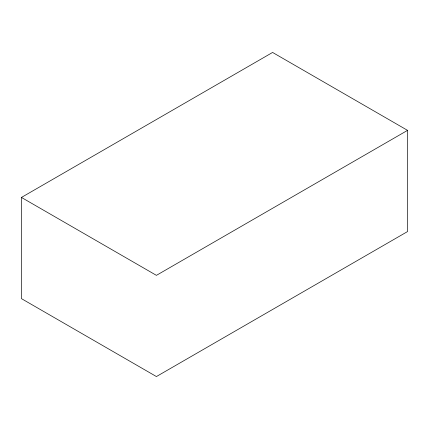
<?xml version="1.0" encoding="UTF-8"?>
<svg xmlns="http://www.w3.org/2000/svg" width="429" height="429" viewBox="0 0 429 429"><rect width="100%" height="100%" fill="white"/><g stroke="black" fill="none" stroke-linecap="round" stroke-linejoin="round"><path stroke-width="0.64" d="M21.45 197.437L272.587 52.445L407.55 130.362L407.55 231.563L156.413 376.555L21.45 298.638L21.45 197.437L156.413 275.354L407.55 130.362"/></g></svg>
